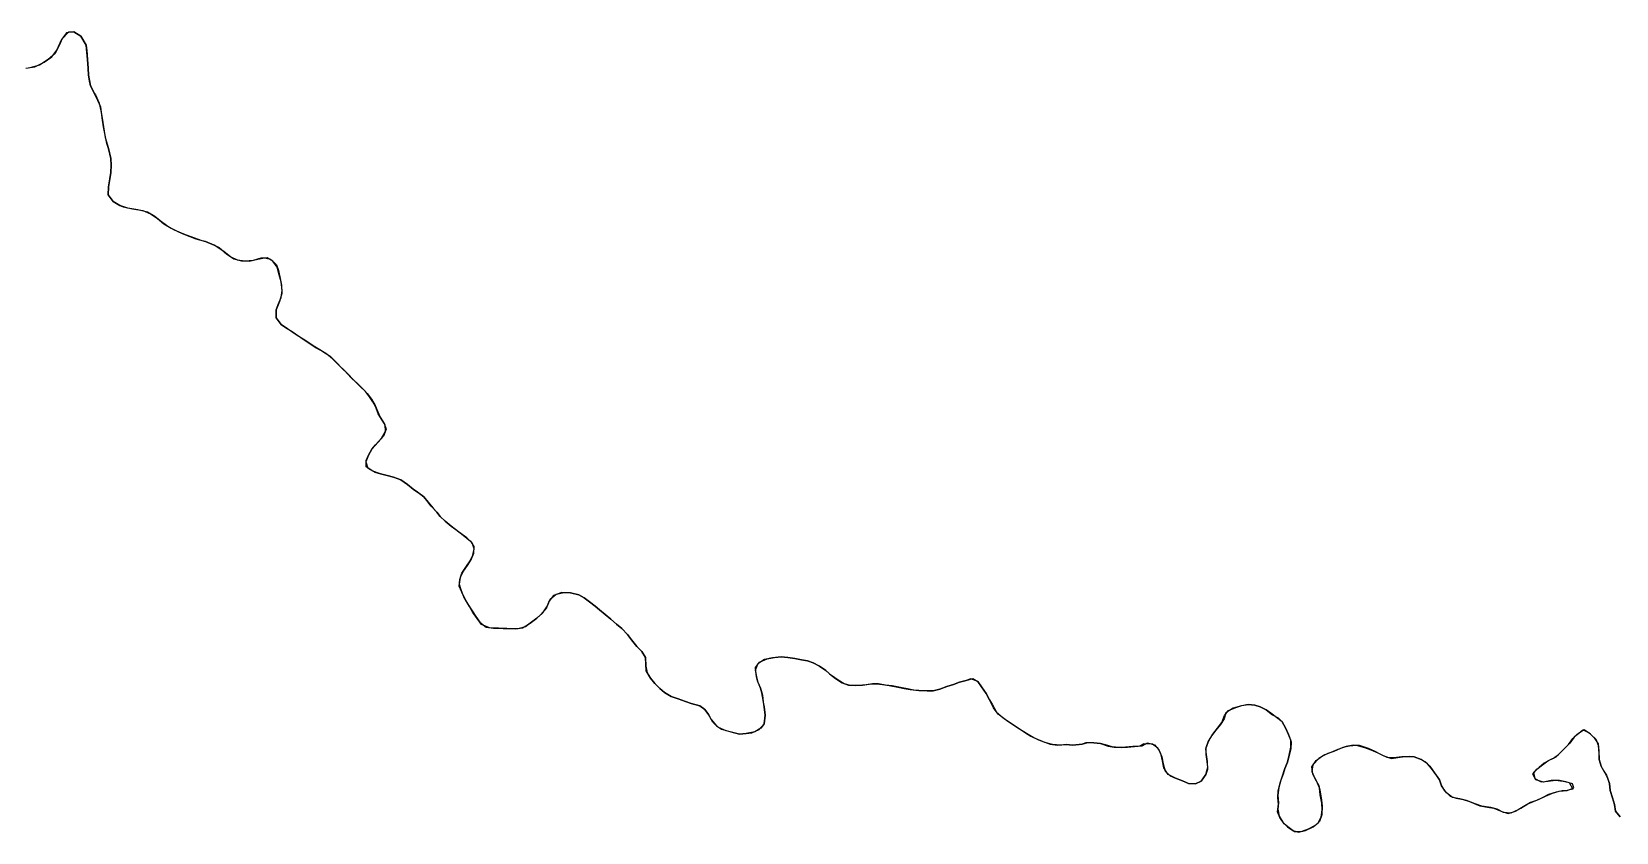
# Model space of a CAD drawing. Extents: x -74 to -34.8, y -33.8 to 5.3.
# Drawn here: x -50.78 to -50.236, y -28.463 to -28.189 of the extents above; entities that cross this region are included whole.
import ezdxf

# ---------------------------------------------------------------- set-up
doc = ezdxf.new("R2010")
doc.units = 0
doc.header["$LTSCALE"] = 2
doc.layers.add('UFEBRASIL', color=7, linetype='Continuous')

msp = doc.modelspace()

# ---------------------------------------------------------------- linework, layer by layer
at = {"layer": 'UFEBRASIL'}
for points in [[(-50.78219, -28.20102), (-50.77908, -28.20062), (-50.7759, -28.19902), (-50.77327, -28.19714), (-50.77152, -28.19489), (-50.76986, -28.19114), (-50.76744, -28.18855), (-50.76566, -28.1886), (-50.7633, -28.19014), (-50.76149, -28.19314), (-50.7612, -28.19501), (-50.76097, -28.19813), (-50.76074, -28.20108), (-50.76064, -28.20351), (-50.75998, -28.2071), (-50.75856, -28.20976), (-50.75829, -28.2102), (-50.75696, -28.21308), (-50.75628, -28.21634), (-50.75583, -28.21895), (-50.75554, -28.22117), (-50.7549, -28.22489), (-50.75381, -28.22867), (-50.75298, -28.23208), (-50.75288, -28.23443), (-50.75297, -28.2369), (-50.7533, -28.23911), (-50.75384, -28.24179), (-50.75388, -28.24462), (-50.75216, -28.24687), (-50.74995, -28.24821), (-50.74872, -28.24867), (-50.74556, -28.24935), (-50.74205, -28.24992), (-50.73934, -28.25106), (-50.73692, -28.2527), (-50.73473, -28.25449), (-50.73229, -28.25606), (-50.72974, -28.25732), (-50.72788, -28.25807), (-50.72381, -28.25973), (-50.72042, -28.26061), (-50.71744, -28.26182), (-50.71581, -28.26264), (-50.7131, -28.2649), (-50.71074, -28.26652), (-50.70814, -28.26723), (-50.70542, -28.26736), (-50.70253, -28.26662), (-50.70022, -28.2662), (-50.69813, -28.26666), (-50.69611, -28.2686), (-50.69536, -28.27054), (-50.69479, -28.27331), (-50.6944, -28.2756), (-50.69428, -28.27849), (-50.69505, -28.28118), (-50.69618, -28.28402), (-50.69619, -28.28684), (-50.69447, -28.28909), (-50.69228, -28.29056), (-50.69107, -28.29127), (-50.6877, -28.29354), (-50.68482, -28.29551), (-50.68244, -28.29716), (-50.68014, -28.29842), (-50.67764, -28.30001), (-50.67552, -28.30217), (-50.67364, -28.30407), (-50.67151, -28.30616), (-50.66973, -28.30797), (-50.66796, -28.30968), (-50.66647, -28.31121), (-50.66491, -28.3128), (-50.66343, -28.31477), (-50.66218, -28.31688), (-50.66128, -28.3191), (-50.66042, -28.32097), (-50.65912, -28.32306), (-50.65846, -28.32509), (-50.65937, -28.32739), (-50.66115, -28.32952), (-50.66332, -28.33195), (-50.66453, -28.33402), (-50.66544, -28.3363), (-50.66468, -28.33843), (-50.66228, -28.3398), (-50.66031, -28.34038), (-50.65808, -28.34095), (-50.65583, -28.3415), (-50.65335, -28.3424), (-50.65103, -28.34403), (-50.64912, -28.3456), (-50.64701, -28.34713), (-50.64548, -28.34831), (-50.64395, -28.35014), (-50.64224, -28.35219), (-50.64104, -28.35353), (-50.63991, -28.35504), (-50.63812, -28.35658), (-50.63613, -28.35839), (-50.6345, -28.35953), (-50.63191, -28.36146), (-50.62939, -28.36353), (-50.62832, -28.36529), (-50.62845, -28.36774), (-50.62921, -28.36965), (-50.63063, -28.37191), (-50.6319, -28.37375), (-50.63293, -28.37597), (-50.6333, -28.37822), (-50.63281, -28.38015), (-50.63168, -28.38286), (-50.63031, -28.38511), (-50.62885, -28.38746), (-50.62757, -28.38936), (-50.62628, -28.39135), (-50.62404, -28.39301), (-50.62149, -28.39333), (-50.61819, -28.39344), (-50.61588, -28.39353), (-50.61388, -28.39361), (-50.61156, -28.39327), (-50.60895, -28.39165), (-50.6067, -28.38999), (-50.60459, -28.38814), (-50.60297, -28.38568), (-50.60208, -28.38347), (-50.60006, -28.38174), (-50.59723, -28.38114), (-50.59509, -28.38128), (-50.59227, -28.38195), (-50.59037, -28.38292), (-50.5885, -28.38432), (-50.58659, -28.38578), (-50.58506, -28.38712), (-50.58321, -28.38869), (-50.58121, -28.39027), (-50.57932, -28.392), (-50.5774, -28.39349), (-50.57553, -28.39551), (-50.57413, -28.39734), (-50.57224, -28.39969), (-50.57058, -28.40138), (-50.56935, -28.40343), (-50.56918, -28.40641), (-50.56874, -28.40877), (-50.56754, -28.41052), (-50.56612, -28.4124), (-50.56443, -28.41412), (-50.56275, -28.41542), (-50.56051, -28.4168), (-50.55808, -28.41766), (-50.55556, -28.41859), (-50.55361, -28.41923), (-50.55065, -28.42007), (-50.54897, -28.4213), (-50.5477, -28.42298), (-50.54675, -28.42473), (-50.54496, -28.42697), (-50.5432, -28.42803), (-50.54001, -28.42901), (-50.537, -28.42972), (-50.53473, -28.42959), (-50.53277, -28.4293), (-50.53025, -28.4282), (-50.52859, -28.42621), (-50.52816, -28.42323), (-50.52855, -28.42041), (-50.52884, -28.41811), (-50.52931, -28.41563), (-50.52983, -28.41398), (-50.53082, -28.41151), (-50.53116, -28.41004), (-50.53149, -28.40688), (-50.53015, -28.4051), (-50.5275, -28.40389), (-50.52498, -28.40343), (-50.52273, -28.40325), (-50.52041, -28.40346), (-50.51804, -28.40377), (-50.51576, -28.40425), (-50.51362, -28.40465), (-50.51167, -28.4053), (-50.50959, -28.40637), (-50.50735, -28.40789), (-50.50615, -28.40909), (-50.50401, -28.41071), (-50.5018, -28.41213), (-50.49957, -28.41296), (-50.49731, -28.41303), (-50.49476, -28.41296), (-50.49251, -28.41258), (-50.49008, -28.41246), (-50.4879, -28.41273), (-50.48565, -28.41309), (-50.48265, -28.41358), (-50.48047, -28.41412), (-50.47834, -28.41445), (-50.47536, -28.4148), (-50.47252, -28.4149), (-50.47044, -28.4149), (-50.46818, -28.41436), (-50.4658, -28.41346), (-50.46346, -28.41267), (-50.46145, -28.41193), (-50.45914, -28.4113), (-50.45686, -28.41065), (-50.45518, -28.41167), (-50.45386, -28.41356), (-50.45231, -28.41585), (-50.45109, -28.41804), (-50.45015, -28.41965), (-50.44876, -28.42226), (-50.4466, -28.4241), (-50.44489, -28.42526), (-50.44281, -28.42672), (-50.44088, -28.42797), (-50.43876, -28.42932), (-50.43688, -28.43042), (-50.4343, -28.43176), (-50.43027, -28.4332), (-50.4278, -28.43354), (-50.42476, -28.4333), (-50.42253, -28.4335), (-50.41928, -28.43323), (-50.41731, -28.43266), (-50.41529, -28.43272), (-50.413, -28.43293), (-50.41038, -28.43384), (-50.40829, -28.43427), (-50.40587, -28.43438), (-50.40372, -28.43419), (-50.40129, -28.434), (-50.39872, -28.43373), (-50.39688, -28.43274), (-50.39446, -28.43344), (-50.39301, -28.43518), (-50.3919, -28.43756), (-50.39142, -28.44002), (-50.39077, -28.44248), (-50.38911, -28.44404), (-50.38723, -28.44487), (-50.38487, -28.44576), (-50.38279, -28.44673), (-50.38039, -28.44682), (-50.3784, -28.44587), (-50.37684, -28.44367), (-50.37608, -28.44106), (-50.37635, -28.43918), (-50.37674, -28.4368), (-50.37669, -28.43437), (-50.37601, -28.43238), (-50.37445, -28.42975), (-50.37278, -28.42768), (-50.37129, -28.42579), (-50.37041, -28.42337), (-50.36902, -28.42162), (-50.36649, -28.42067), (-50.36441, -28.41997), (-50.36231, -28.41963), (-50.35999, -28.41984), (-50.35819, -28.42035), (-50.35608, -28.42138), (-50.35397, -28.42312), (-50.35194, -28.42418), (-50.3506, -28.42553), (-50.34947, -28.42761), (-50.34837, -28.42988), (-50.3475, -28.43239), (-50.34757, -28.4348), (-50.34819, -28.43698), (-50.34879, -28.43938), (-50.34962, -28.44161), (-50.35021, -28.4435), (-50.35101, -28.44562), (-50.35175, -28.44812), (-50.35208, -28.45083), (-50.35183, -28.45339), (-50.35211, -28.45551), (-50.35168, -28.45789), (-50.35036, -28.46004), (-50.34876, -28.46156), (-50.3469, -28.46281), (-50.34498, -28.46347), (-50.34257, -28.4628), (-50.33989, -28.46161), (-50.3382, -28.46026), (-50.33717, -28.45823), (-50.3368, -28.45577), (-50.33696, -28.45352), (-50.33752, -28.45056), (-50.33773, -28.44823), (-50.33885, -28.44579), (-50.3401, -28.44347), (-50.34045, -28.44097), (-50.3389, -28.4388), (-50.33707, -28.43747), (-50.33476, -28.43635), (-50.33275, -28.43562), (-50.32962, -28.43423), (-50.32745, -28.43376), (-50.32514, -28.43352), (-50.32226, -28.4343), (-50.32018, -28.43511), (-50.31777, -28.43624), (-50.31564, -28.43722), (-50.31299, -28.43808), (-50.31086, -28.43779), (-50.30843, -28.43745), (-50.30528, -28.43752), (-50.30279, -28.43844), (-50.30133, -28.43927), (-50.29988, -28.4408), (-50.29821, -28.44309), (-50.29657, -28.44549), (-50.29585, -28.44756), (-50.29483, -28.4492), (-50.29285, -28.45103), (-50.29081, -28.45181), (-50.2884, -28.45225), (-50.28621, -28.45289), (-50.28265, -28.45434), (-50.28005, -28.45483), (-50.27786, -28.45518), (-50.27509, -28.45637), (-50.27291, -28.45707), (-50.27047, -28.45622), (-50.26855, -28.45523), (-50.26621, -28.45367), (-50.2642, -28.45287), (-50.26232, -28.45215), (-50.26018, -28.45108), (-50.25768, -28.45001), (-50.25544, -28.44934), (-50.25265, -28.44911), (-50.2504, -28.44819), (-50.25082, -28.44683), (-50.2531, -28.44612), (-50.25536, -28.44571), (-50.25818, -28.44564), (-50.26076, -28.44621), (-50.26344, -28.4455), (-50.26445, -28.44353), (-50.26306, -28.44181), (-50.2612, -28.44032), (-50.25929, -28.43899), (-50.25733, -28.43803), (-50.25563, -28.43677), (-50.25374, -28.43483), (-50.25225, -28.4333), (-50.2507, -28.43132), (-50.24929, -28.42985), (-50.24733, -28.42832), (-50.24526, -28.42922), (-50.24343, -28.43108), (-50.24198, -28.4331), (-50.2418, -28.43562), (-50.24164, -28.43844), (-50.24104, -28.44075), (-50.24029, -28.44215), (-50.23919, -28.44389), (-50.23811, -28.44666), (-50.23788, -28.44912), (-50.23706, -28.45161), (-50.23647, -28.45392), (-50.23603, -28.45625), (-50.23451, -28.45817)], [(-50.23451, -28.45817), (-50.23603, -28.45625), (-50.23647, -28.45392), (-50.23706, -28.45161), (-50.23788, -28.44912), (-50.23811, -28.44666), (-50.23866, -28.44497), (-50.23965, -28.44312), (-50.24104, -28.44075), (-50.24164, -28.43844), (-50.24172, -28.43644), (-50.24195, -28.43372), (-50.24275, -28.43164), (-50.24467, -28.42982), (-50.2468, -28.42827), (-50.24877, -28.4295), (-50.25029, -28.43081), (-50.25181, -28.43284), (-50.25321, -28.43435), (-50.25493, -28.43607), (-50.25663, -28.43769), (-50.25854, -28.43862), (-50.26054, -28.43972), (-50.26231, -28.44122), (-50.26421, -28.44293), (-50.26383, -28.44502), (-50.26164, -28.4462), (-50.25921, -28.4459), (-50.25669, -28.44559), (-50.25405, -28.44591), (-50.25205, -28.44642), (-50.25078, -28.44868), (-50.25265, -28.44911), (-50.25444, -28.44924), (-50.2565, -28.4497), (-50.25906, -28.45051), (-50.26129, -28.45161), (-50.26327, -28.45252), (-50.26523, -28.45324), (-50.26776, -28.45472), (-50.26948, -28.45578), (-50.27208, -28.45686), (-50.27451, -28.45669), (-50.27672, -28.45555), (-50.27889, -28.45496), (-50.282, -28.45455), (-50.28427, -28.45372), (-50.28728, -28.45253), (-50.28951, -28.45203), (-50.29205, -28.45149), (-50.29412, -28.44994), (-50.29585, -28.44756), (-50.29657, -28.44549), (-50.29746, -28.44403), (-50.29931, -28.44161), (-50.30064, -28.44002), (-50.30279, -28.43844), (-50.30528, -28.43752), (-50.30701, -28.4374), (-50.30945, -28.43758), (-50.31224, -28.43794), (-50.31457, -28.43776), (-50.3167, -28.43675), (-50.31891, -28.43563), (-50.32099, -28.43474), (-50.32404, -28.43371), (-50.32617, -28.43357), (-50.32865, -28.43396), (-50.33145, -28.43503), (-50.3339, -28.43603), (-50.33595, -28.43684), (-50.33802, -28.43811), (-50.34001, -28.44027), (-50.34041, -28.4426), (-50.33933, -28.44505), (-50.33794, -28.4474), (-50.33756, -28.44954), (-50.33713, -28.45244), (-50.33686, -28.4545), (-50.33695, -28.45742), (-50.33782, -28.45975), (-50.3393, -28.46117), (-50.34171, -28.46242), (-50.34414, -28.46329), (-50.34638, -28.4633), (-50.34814, -28.46194), (-50.34996, -28.46061), (-50.35136, -28.4584), (-50.35215, -28.45639), (-50.35186, -28.45383), (-50.35208, -28.4516), (-50.35201, -28.44918), (-50.35126, -28.44644), (-50.35064, -28.44445), (-50.34962, -28.44161), (-50.34879, -28.43938), (-50.34819, -28.43698), (-50.34758, -28.43425), (-50.3476, -28.43184), (-50.34837, -28.42988), (-50.34947, -28.42761), (-50.3506, -28.42553), (-50.35256, -28.42411), (-50.3545, -28.42257), (-50.35608, -28.42138), (-50.35819, -28.42035), (-50.35999, -28.41984), (-50.36231, -28.41963), (-50.36501, -28.42015), (-50.36743, -28.42089), (-50.36998, -28.42241), (-50.37056, -28.42454), (-50.37181, -28.42651), (-50.37335, -28.42838), (-50.37487, -28.43039), (-50.37601, -28.43238), (-50.37688, -28.43493), (-50.37674, -28.4368), (-50.37635, -28.43918), (-50.37625, -28.4419), (-50.37684, -28.44367), (-50.3784, -28.44587), (-50.38039, -28.44682), (-50.38279, -28.44673), (-50.38487, -28.44576), (-50.38723, -28.44487), (-50.38973, -28.44364), (-50.39129, -28.44128), (-50.39168, -28.43888), (-50.39224, -28.43636), (-50.39335, -28.43462), (-50.39517, -28.43316), (-50.39812, -28.43309), (-50.39959, -28.43388), (-50.40193, -28.43404), (-50.40445, -28.43428), (-50.40669, -28.4344), (-50.40905, -28.43411), (-50.41132, -28.43343), (-50.413, -28.43293), (-50.41529, -28.43272), (-50.41806, -28.43271), (-50.41928, -28.43323), (-50.42253, -28.4335), (-50.42476, -28.4333), (-50.4266, -28.43352), (-50.42951, -28.43338), (-50.43216, -28.43265), (-50.43591, -28.431), (-50.43787, -28.42987), (-50.43995, -28.4286), (-50.44196, -28.42728), (-50.44388, -28.426), (-50.44571, -28.42469), (-50.44814, -28.42287), (-50.44971, -28.42069), (-50.45109, -28.41804), (-50.45231, -28.41585), (-50.45386, -28.41356), (-50.45518, -28.41167), (-50.45752, -28.41079), (-50.45914, -28.4113), (-50.46145, -28.41193), (-50.46346, -28.41267), (-50.4658, -28.41346), (-50.46818, -28.41436), (-50.47044, -28.4149), (-50.47252, -28.4149), (-50.47536, -28.4148), (-50.47714, -28.41463), (-50.47934, -28.41424), (-50.48167, -28.41379), (-50.48459, -28.41322), (-50.4869, -28.41294), (-50.48922, -28.41249), (-50.49131, -28.41251), (-50.49356, -28.41278), (-50.49616, -28.41303), (-50.4989, -28.41303), (-50.50108, -28.41254), (-50.50317, -28.41125), (-50.5054, -28.40963), (-50.50735, -28.40789), (-50.50959, -28.40637), (-50.51167, -28.4053), (-50.51362, -28.40465), (-50.51576, -28.40425), (-50.51804, -28.40377), (-50.52041, -28.40346), (-50.52273, -28.40325), (-50.52572, -28.40352), (-50.52838, -28.40415), (-50.53077, -28.40567), (-50.53159, -28.40781), (-50.53116, -28.41004), (-50.5307, -28.41196), (-50.52983, -28.41398), (-50.52915, -28.41633), (-50.52885, -28.41881), (-50.52855, -28.42041), (-50.52816, -28.42323), (-50.52859, -28.42621), (-50.52969, -28.42773), (-50.5318, -28.42894), (-50.53473, -28.42959), (-50.537, -28.42972), (-50.53889, -28.42937), (-50.54158, -28.42858), (-50.54424, -28.4275), (-50.5462, -28.42568), (-50.5477, -28.42298), (-50.54897, -28.4213), (-50.55065, -28.42007), (-50.55361, -28.41923), (-50.55556, -28.41859), (-50.55808, -28.41766), (-50.56051, -28.4168), (-50.56275, -28.41542), (-50.56443, -28.41412), (-50.56612, -28.4124), (-50.56754, -28.41052), (-50.56907, -28.40803), (-50.5692, -28.40567), (-50.56935, -28.40343), (-50.57058, -28.40138), (-50.57224, -28.39969), (-50.57413, -28.39734), (-50.57553, -28.39551), (-50.5774, -28.39349), (-50.57932, -28.392), (-50.58121, -28.39027), (-50.58321, -28.38869), (-50.58506, -28.38712), (-50.58659, -28.38578), (-50.5885, -28.38432), (-50.59037, -28.38292), (-50.59227, -28.38195), (-50.59509, -28.38128), (-50.59807, -28.38111), (-50.60091, -28.38216), (-50.60249, -28.38418), (-50.60336, -28.38639), (-50.60527, -28.38872), (-50.6067, -28.38999), (-50.60895, -28.39165), (-50.6105, -28.39287), (-50.6127, -28.3935), (-50.6148, -28.39358), (-50.617, -28.39351), (-50.61984, -28.39341), (-50.62285, -28.39323), (-50.62568, -28.39206), (-50.62717, -28.39002), (-50.62858, -28.38805), (-50.62975, -28.38593), (-50.6312, -28.38362), (-50.63242, -28.38106), (-50.63329, -28.37892), (-50.63309, -28.3767), (-50.63242, -28.37454), (-50.63107, -28.37246), (-50.6296, -28.37029), (-50.62865, -28.3683), (-50.62816, -28.36613), (-50.62882, -28.36402), (-50.63072, -28.3624), (-50.63352, -28.36034), (-50.63613, -28.35839), (-50.63812, -28.35658), (-50.63991, -28.35504), (-50.64104, -28.35353), (-50.6429, -28.35146), (-50.64442, -28.34953), (-50.64548, -28.34831), (-50.64761, -28.34668), (-50.64912, -28.3456), (-50.65103, -28.34403), (-50.65335, -28.3424), (-50.65583, -28.3415), (-50.65808, -28.34095), (-50.66031, -28.34038), (-50.66298, -28.33941), (-50.66523, -28.33792), (-50.66523, -28.33582), (-50.66453, -28.33402), (-50.66332, -28.33195), (-50.66205, -28.33042), (-50.65997, -28.32818), (-50.65858, -28.32578), (-50.6588, -28.3235), (-50.65996, -28.32159), (-50.66114, -28.31975), (-50.66192, -28.3175), (-50.66293, -28.31561), (-50.66415, -28.31399), (-50.66554, -28.31207), (-50.66721, -28.31046), (-50.66875, -28.30896), (-50.67044, -28.30736), (-50.67276, -28.30484), (-50.67453, -28.30314), (-50.67679, -28.30089), (-50.67875, -28.29924), (-50.68121, -28.2978), (-50.6835, -28.29641), (-50.68606, -28.2947), (-50.68928, -28.29259), (-50.69228, -28.29056), (-50.69447, -28.28909), (-50.69619, -28.28684), (-50.69618, -28.28402), (-50.69551, -28.28221), (-50.69446, -28.27988), (-50.69417, -28.27744), (-50.69452, -28.27449), (-50.69511, -28.27204), (-50.6958, -28.26944), (-50.69731, -28.2673), (-50.69932, -28.26626), (-50.70149, -28.2663), (-50.70411, -28.26709), (-50.70698, -28.26731), (-50.70945, -28.267), (-50.71183, -28.26583), (-50.71422, -28.26399), (-50.71744, -28.26182), (-50.72042, -28.26061), (-50.72167, -28.26035), (-50.72539, -28.25901), (-50.72788, -28.25807), (-50.73108, -28.25669), (-50.73338, -28.25545), (-50.73603, -28.25349), (-50.7379, -28.25199), (-50.74045, -28.25055), (-50.74371, -28.24967), (-50.74715, -28.24912), (-50.74995, -28.24821), (-50.75216, -28.24687), (-50.75388, -28.24462), (-50.75384, -28.24179), (-50.7533, -28.23911), (-50.75297, -28.2369), (-50.75288, -28.23443), (-50.75298, -28.23208), (-50.75381, -28.22867), (-50.75435, -28.22693), (-50.75507, -28.22346), (-50.75554, -28.22117), (-50.75583, -28.21895), (-50.75645, -28.21452), (-50.75743, -28.21216), (-50.75856, -28.20976), (-50.75998, -28.2071), (-50.76027, -28.20552), (-50.76064, -28.20351), (-50.76074, -28.20108), (-50.76097, -28.19813), (-50.76149, -28.19314), (-50.7633, -28.19014), (-50.76566, -28.1886), (-50.7682, -28.18896), (-50.76986, -28.19114), (-50.77051, -28.1928), (-50.77213, -28.19605), (-50.7745, -28.1981), (-50.7775, -28.20005), (-50.78077, -28.20099)]]:
    msp.add_lwpolyline(points, dxfattribs=at)

doc.saveas('drawing.dxf')
